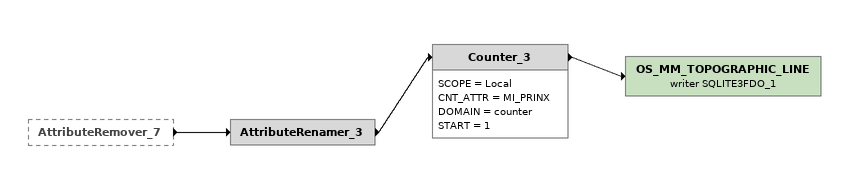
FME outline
AttributeRemover_7 [outside]
    -> AttributeRenamer_3
AttributeRenamer_3
    -> Counter_3
Counter_3
    SCOPE = Local
    CNT_ATTR = MI_PRINX
    DOMAIN = counter
    START = 1
    -> OS_MM_TOPOGRAPHIC_LINE (writer SQLITE3FDO_1)
OS_MM_TOPOGRAPHIC_LINE (writer SQLITE3FDO_1)
